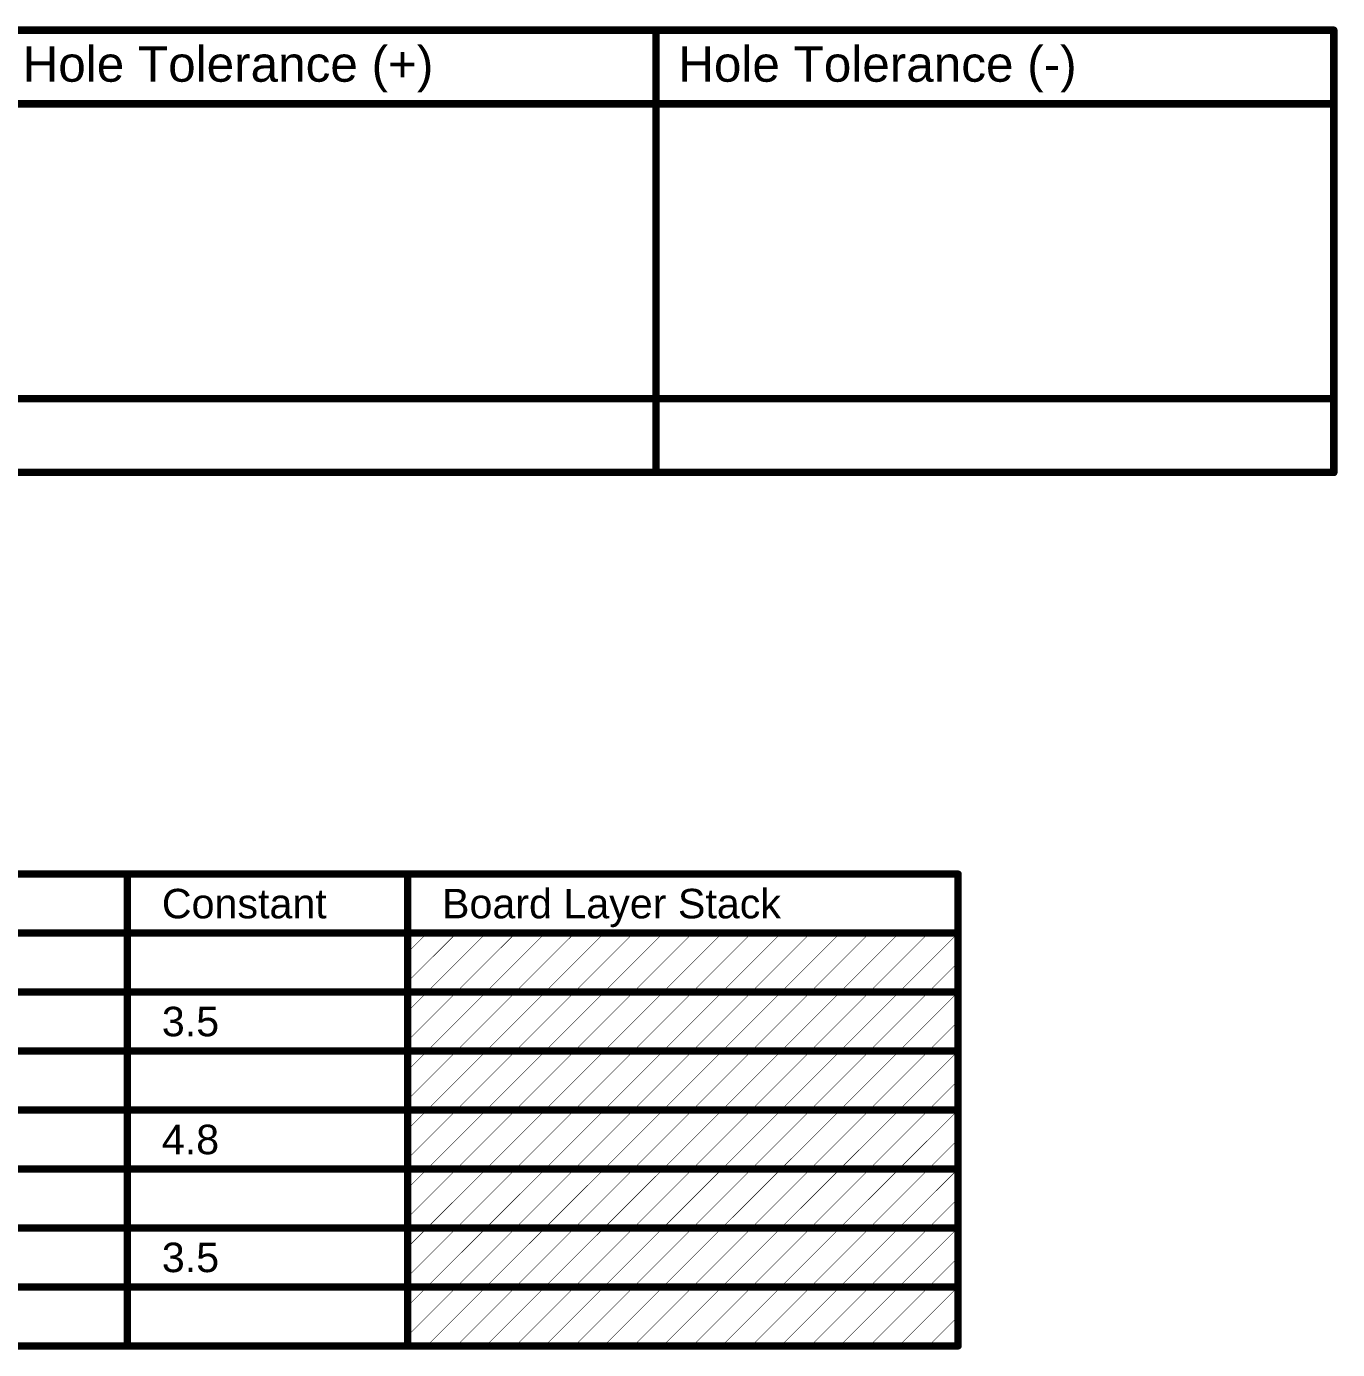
# Model space of a CAD drawing. Header units: inches. Extents: x 0 to 276, y 0 to 124.
# Drawn here: x 208 to 275.7, y 55.7 to 124.1 of the extents above; entities that cross this region are included whole.
import ezdxf

# ---------------------------------------------------------------- set-up
doc = ezdxf.new("R2010")
doc.units = ezdxf.units.IN
doc.layers.add('Drill Drawing', color=1, linetype='Continuous')
doc.layers.add('Fabrication', color=76, linetype='Continuous')
doc.styles.add('Arial', font='', dxfattribs={"height": 0.2})
doc.styles.get('Arial').set_extended_font_data('Arial')

msp = doc.modelspace()

# ---------------------------------------------------------------- linework, layer by layer
at = {"layer": 'Drill Drawing'}
for points in [[(2.985, 123.888, 0.381, 0.381, 0), (275.552, 123.888, 0.381, 0.381, 0)], [(240.536, 101.028, 0.381, 0.381, 0), (240.536, 123.888, 0.381, 0.381, 0)], [(275.552, 101.028, 0.381, 0.381, 0), (275.552, 123.888, 0.381, 0.381, 0)], [(2.985, 120.079, 0.381, 0.381, 0), (275.552, 120.079, 0.381, 0.381, 0)], [(2.985, 104.838, 0.381, 0.381, 0), (275.552, 104.838, 0.381, 0.381, 0)], [(2.985, 101.028, 0.381, 0.381, 0), (275.552, 101.028, 0.381, 0.381, 0)]]:
    msp.add_lwpolyline(points, format="xyseb", dxfattribs=at)
for points in [[(240.44, 123.888, 0.191, 0.191, 1), (240.631, 123.888, 0.191, 0.191, 1)], [(275.457, 123.888, 0.191, 0.191, 1), (275.648, 123.888, 0.191, 0.191, 1)], [(275.457, 123.888, 0.191, 0.191, 1), (275.648, 123.888, 0.191, 0.191, 1)], [(275.457, 120.079, 0.191, 0.191, 1), (275.648, 120.079, 0.191, 0.191, 1)], [(275.457, 104.838, 0.191, 0.191, 1), (275.648, 104.838, 0.191, 0.191, 1)], [(240.44, 101.028, 0.191, 0.191, 1), (240.631, 101.028, 0.191, 0.191, 1)], [(275.457, 101.028, 0.191, 0.191, 1), (275.648, 101.028, 0.191, 0.191, 1)], [(275.457, 101.028, 0.191, 0.191, 1), (275.648, 101.028, 0.191, 0.191, 1)]]:
    msp.add_lwpolyline(points, format="xyseb", close=True, dxfattribs=at)
at = {"layer": 'Fabrication'}
for points in [[(140.852, 80.264, 0.381, 0.381, 0), (256.137, 80.264, 0.381, 0.381, 0)], [(213.223, 55.88, 0.381, 0.381, 0), (213.223, 80.264, 0.381, 0.381, 0)], [(227.697, 55.88, 0.381, 0.381, 0), (227.697, 80.264, 0.381, 0.381, 0)], [(256.137, 55.88, 0.381, 0.381, 0), (256.137, 80.264, 0.381, 0.381, 0)], [(140.852, 77.216, 0.381, 0.381, 0), (256.137, 77.216, 0.381, 0.381, 0)], [(227.697, 74.684, 0.0254, 0.0254, 0), (230.229, 77.216, 0.0254, 0.0254, 0)], [(227.697, 76.208, 0.0254, 0.0254, 0), (228.705, 77.216, 0.0254, 0.0254, 0)], [(228.705, 74.168, 0.0254, 0.0254, 0), (231.753, 77.216, 0.0254, 0.0254, 0)], [(230.229, 74.168, 0.0254, 0.0254, 0), (233.277, 77.216, 0.0254, 0.0254, 0)], [(231.753, 74.168, 0.0254, 0.0254, 0), (234.801, 77.216, 0.0254, 0.0254, 0)], [(233.277, 74.168, 0.0254, 0.0254, 0), (236.325, 77.216, 0.0254, 0.0254, 0)], [(234.801, 74.168, 0.0254, 0.0254, 0), (237.849, 77.216, 0.0254, 0.0254, 0)], [(236.325, 74.168, 0.0254, 0.0254, 0), (239.373, 77.216, 0.0254, 0.0254, 0)], [(237.849, 74.168, 0.0254, 0.0254, 0), (240.897, 77.216, 0.0254, 0.0254, 0)], [(239.373, 74.168, 0.0254, 0.0254, 0), (242.421, 77.216, 0.0254, 0.0254, 0)], [(240.897, 74.168, 0.0254, 0.0254, 0), (243.945, 77.216, 0.0254, 0.0254, 0)], [(242.421, 74.168, 0.0254, 0.0254, 0), (245.469, 77.216, 0.0254, 0.0254, 0)], [(243.945, 74.168, 0.0254, 0.0254, 0), (246.993, 77.216, 0.0254, 0.0254, 0)], [(245.469, 74.168, 0.0254, 0.0254, 0), (248.517, 77.216, 0.0254, 0.0254, 0)], [(246.993, 74.168, 0.0254, 0.0254, 0), (250.041, 77.216, 0.0254, 0.0254, 0)], [(248.517, 74.168, 0.0254, 0.0254, 0), (251.565, 77.216, 0.0254, 0.0254, 0)], [(250.041, 74.168, 0.0254, 0.0254, 0), (253.089, 77.216, 0.0254, 0.0254, 0)], [(251.565, 74.168, 0.0254, 0.0254, 0), (254.613, 77.216, 0.0254, 0.0254, 0)], [(253.089, 74.168, 0.0254, 0.0254, 0), (256.137, 77.216, 0.0254, 0.0254, 0)], [(254.613, 74.168, 0.0254, 0.0254, 0), (256.137, 75.692, 0.0254, 0.0254, 0)], [(196.717, 74.168, 0.381, 0.381, 0), (213.223, 74.168, 0.381, 0.381, 0)], [(213.223, 74.168, 0.381, 0.381, 0), (227.697, 74.168, 0.381, 0.381, 0)], [(227.697, 74.168, 0.381, 0.381, 0), (256.137, 74.168, 0.381, 0.381, 0)], [(227.697, 71.636, 0.0254, 0.0254, 0), (230.229, 74.168, 0.0254, 0.0254, 0)], [(227.697, 73.16, 0.0254, 0.0254, 0), (228.705, 74.168, 0.0254, 0.0254, 0)], [(228.705, 71.12, 0.0254, 0.0254, 0), (231.753, 74.168, 0.0254, 0.0254, 0)], [(230.229, 71.12, 0.0254, 0.0254, 0), (233.277, 74.168, 0.0254, 0.0254, 0)], [(231.753, 71.12, 0.0254, 0.0254, 0), (234.801, 74.168, 0.0254, 0.0254, 0)], [(233.277, 71.12, 0.0254, 0.0254, 0), (236.325, 74.168, 0.0254, 0.0254, 0)], [(234.801, 71.12, 0.0254, 0.0254, 0), (237.849, 74.168, 0.0254, 0.0254, 0)], [(236.325, 71.12, 0.0254, 0.0254, 0), (239.373, 74.168, 0.0254, 0.0254, 0)], [(237.849, 71.12, 0.0254, 0.0254, 0), (240.897, 74.168, 0.0254, 0.0254, 0)], [(239.373, 71.12, 0.0254, 0.0254, 0), (242.421, 74.168, 0.0254, 0.0254, 0)], [(240.897, 71.12, 0.0254, 0.0254, 0), (243.945, 74.168, 0.0254, 0.0254, 0)], [(242.421, 71.12, 0.0254, 0.0254, 0), (245.469, 74.168, 0.0254, 0.0254, 0)], [(243.945, 71.12, 0.0254, 0.0254, 0), (246.993, 74.168, 0.0254, 0.0254, 0)], [(245.469, 71.12, 0.0254, 0.0254, 0), (248.517, 74.168, 0.0254, 0.0254, 0)], [(246.993, 71.12, 0.0254, 0.0254, 0), (250.041, 74.168, 0.0254, 0.0254, 0)], [(248.517, 71.12, 0.0254, 0.0254, 0), (251.565, 74.168, 0.0254, 0.0254, 0)], [(250.041, 71.12, 0.0254, 0.0254, 0), (253.089, 74.168, 0.0254, 0.0254, 0)], [(251.565, 71.12, 0.0254, 0.0254, 0), (254.613, 74.168, 0.0254, 0.0254, 0)], [(253.089, 71.12, 0.0254, 0.0254, 0), (256.137, 74.168, 0.0254, 0.0254, 0)], [(254.613, 71.12, 0.0254, 0.0254, 0), (256.137, 72.644, 0.0254, 0.0254, 0)], [(196.717, 71.12, 0.381, 0.381, 0), (213.223, 71.12, 0.381, 0.381, 0)], [(213.223, 71.12, 0.381, 0.381, 0), (227.697, 71.12, 0.381, 0.381, 0)], [(227.697, 71.12, 0.381, 0.381, 0), (256.137, 71.12, 0.381, 0.381, 0)], [(227.697, 68.588, 0.0254, 0.0254, 0), (230.229, 71.12, 0.0254, 0.0254, 0)], [(227.697, 70.112, 0.0254, 0.0254, 0), (228.705, 71.12, 0.0254, 0.0254, 0)], [(228.705, 68.072, 0.0254, 0.0254, 0), (231.753, 71.12, 0.0254, 0.0254, 0)], [(230.229, 68.072, 0.0254, 0.0254, 0), (233.277, 71.12, 0.0254, 0.0254, 0)], [(231.753, 68.072, 0.0254, 0.0254, 0), (234.801, 71.12, 0.0254, 0.0254, 0)], [(233.277, 68.072, 0.0254, 0.0254, 0), (236.325, 71.12, 0.0254, 0.0254, 0)], [(234.801, 68.072, 0.0254, 0.0254, 0), (237.849, 71.12, 0.0254, 0.0254, 0)], [(236.325, 68.072, 0.0254, 0.0254, 0), (239.373, 71.12, 0.0254, 0.0254, 0)], [(237.849, 68.072, 0.0254, 0.0254, 0), (240.897, 71.12, 0.0254, 0.0254, 0)], [(239.373, 68.072, 0.0254, 0.0254, 0), (242.421, 71.12, 0.0254, 0.0254, 0)], [(240.897, 68.072, 0.0254, 0.0254, 0), (243.945, 71.12, 0.0254, 0.0254, 0)], [(242.421, 68.072, 0.0254, 0.0254, 0), (245.469, 71.12, 0.0254, 0.0254, 0)], [(243.945, 68.072, 0.0254, 0.0254, 0), (246.993, 71.12, 0.0254, 0.0254, 0)], [(245.469, 68.072, 0.0254, 0.0254, 0), (248.517, 71.12, 0.0254, 0.0254, 0)], [(246.993, 68.072, 0.0254, 0.0254, 0), (250.041, 71.12, 0.0254, 0.0254, 0)], [(248.517, 68.072, 0.0254, 0.0254, 0), (251.565, 71.12, 0.0254, 0.0254, 0)], [(250.041, 68.072, 0.0254, 0.0254, 0), (253.089, 71.12, 0.0254, 0.0254, 0)], [(251.565, 68.072, 0.0254, 0.0254, 0), (254.613, 71.12, 0.0254, 0.0254, 0)], [(253.089, 68.072, 0.0254, 0.0254, 0), (256.137, 71.12, 0.0254, 0.0254, 0)], [(254.613, 68.072, 0.0254, 0.0254, 0), (256.137, 69.596, 0.0254, 0.0254, 0)], [(196.717, 68.072, 0.381, 0.381, 0), (213.223, 68.072, 0.381, 0.381, 0)], [(213.223, 68.072, 0.381, 0.381, 0), (227.697, 68.072, 0.381, 0.381, 0)], [(227.697, 68.072, 0.381, 0.381, 0), (256.137, 68.072, 0.381, 0.381, 0)], [(227.697, 65.54, 0.0254, 0.0254, 0), (230.229, 68.072, 0.0254, 0.0254, 0)], [(227.697, 67.064, 0.0254, 0.0254, 0), (228.705, 68.072, 0.0254, 0.0254, 0)], [(228.705, 65.024, 0.0254, 0.0254, 0), (231.753, 68.072, 0.0254, 0.0254, 0)], [(230.229, 65.024, 0.0254, 0.0254, 0), (233.277, 68.072, 0.0254, 0.0254, 0)], [(231.753, 65.024, 0.0254, 0.0254, 0), (234.801, 68.072, 0.0254, 0.0254, 0)], [(233.277, 65.024, 0.0254, 0.0254, 0), (236.325, 68.072, 0.0254, 0.0254, 0)], [(234.801, 65.024, 0.0254, 0.0254, 0), (237.849, 68.072, 0.0254, 0.0254, 0)], [(236.325, 65.024, 0.0254, 0.0254, 0), (239.373, 68.072, 0.0254, 0.0254, 0)], [(237.849, 65.024, 0.0254, 0.0254, 0), (240.897, 68.072, 0.0254, 0.0254, 0)], [(239.373, 65.024, 0.0254, 0.0254, 0), (242.421, 68.072, 0.0254, 0.0254, 0)], [(240.897, 65.024, 0.0254, 0.0254, 0), (243.945, 68.072, 0.0254, 0.0254, 0)], [(242.421, 65.024, 0.0254, 0.0254, 0), (245.469, 68.072, 0.0254, 0.0254, 0)], [(243.945, 65.024, 0.0254, 0.0254, 0), (246.993, 68.072, 0.0254, 0.0254, 0)], [(245.469, 65.024, 0.0254, 0.0254, 0), (248.517, 68.072, 0.0254, 0.0254, 0)], [(246.993, 65.024, 0.0254, 0.0254, 0), (250.041, 68.072, 0.0254, 0.0254, 0)], [(248.517, 65.024, 0.0254, 0.0254, 0), (251.565, 68.072, 0.0254, 0.0254, 0)], [(250.041, 65.024, 0.0254, 0.0254, 0), (253.089, 68.072, 0.0254, 0.0254, 0)], [(251.565, 65.024, 0.0254, 0.0254, 0), (254.613, 68.072, 0.0254, 0.0254, 0)], [(253.089, 65.024, 0.0254, 0.0254, 0), (256.137, 68.072, 0.0254, 0.0254, 0)], [(254.613, 65.024, 0.0254, 0.0254, 0), (256.137, 66.548, 0.0254, 0.0254, 0)], [(196.717, 65.024, 0.381, 0.381, 0), (213.223, 65.024, 0.381, 0.381, 0)], [(213.223, 65.024, 0.381, 0.381, 0), (227.697, 65.024, 0.381, 0.381, 0)], [(227.697, 65.024, 0.381, 0.381, 0), (256.137, 65.024, 0.381, 0.381, 0)], [(227.697, 62.492, 0.0254, 0.0254, 0), (230.229, 65.024, 0.0254, 0.0254, 0)], [(227.697, 64.016, 0.0254, 0.0254, 0), (228.705, 65.024, 0.0254, 0.0254, 0)], [(228.705, 61.976, 0.0254, 0.0254, 0), (231.753, 65.024, 0.0254, 0.0254, 0)], [(230.229, 61.976, 0.0254, 0.0254, 0), (233.277, 65.024, 0.0254, 0.0254, 0)], [(231.753, 61.976, 0.0254, 0.0254, 0), (234.801, 65.024, 0.0254, 0.0254, 0)], [(233.277, 61.976, 0.0254, 0.0254, 0), (236.325, 65.024, 0.0254, 0.0254, 0)], [(234.801, 61.976, 0.0254, 0.0254, 0), (237.849, 65.024, 0.0254, 0.0254, 0)], [(236.325, 61.976, 0.0254, 0.0254, 0), (239.373, 65.024, 0.0254, 0.0254, 0)], [(237.849, 61.976, 0.0254, 0.0254, 0), (240.897, 65.024, 0.0254, 0.0254, 0)], [(239.373, 61.976, 0.0254, 0.0254, 0), (242.421, 65.024, 0.0254, 0.0254, 0)], [(240.897, 61.976, 0.0254, 0.0254, 0), (243.945, 65.024, 0.0254, 0.0254, 0)], [(242.421, 61.976, 0.0254, 0.0254, 0), (245.469, 65.024, 0.0254, 0.0254, 0)], [(243.945, 61.976, 0.0254, 0.0254, 0), (246.993, 65.024, 0.0254, 0.0254, 0)], [(245.469, 61.976, 0.0254, 0.0254, 0), (248.517, 65.024, 0.0254, 0.0254, 0)], [(246.993, 61.976, 0.0254, 0.0254, 0), (250.041, 65.024, 0.0254, 0.0254, 0)], [(248.517, 61.976, 0.0254, 0.0254, 0), (251.565, 65.024, 0.0254, 0.0254, 0)], [(250.041, 61.976, 0.0254, 0.0254, 0), (253.089, 65.024, 0.0254, 0.0254, 0)], [(251.565, 61.976, 0.0254, 0.0254, 0), (254.613, 65.024, 0.0254, 0.0254, 0)], [(253.089, 61.976, 0.0254, 0.0254, 0), (256.137, 65.024, 0.0254, 0.0254, 0)], [(254.613, 61.976, 0.0254, 0.0254, 0), (256.137, 63.5, 0.0254, 0.0254, 0)], [(196.717, 61.976, 0.381, 0.381, 0), (213.223, 61.976, 0.381, 0.381, 0)], [(213.223, 61.976, 0.381, 0.381, 0), (227.697, 61.976, 0.381, 0.381, 0)], [(227.697, 61.976, 0.381, 0.381, 0), (256.137, 61.976, 0.381, 0.381, 0)], [(227.697, 59.444, 0.0254, 0.0254, 0), (230.229, 61.976, 0.0254, 0.0254, 0)], [(227.697, 60.968, 0.0254, 0.0254, 0), (228.705, 61.976, 0.0254, 0.0254, 0)], [(228.705, 58.928, 0.0254, 0.0254, 0), (231.753, 61.976, 0.0254, 0.0254, 0)], [(230.229, 58.928, 0.0254, 0.0254, 0), (233.277, 61.976, 0.0254, 0.0254, 0)], [(231.753, 58.928, 0.0254, 0.0254, 0), (234.801, 61.976, 0.0254, 0.0254, 0)], [(233.277, 58.928, 0.0254, 0.0254, 0), (236.325, 61.976, 0.0254, 0.0254, 0)], [(234.801, 58.928, 0.0254, 0.0254, 0), (237.849, 61.976, 0.0254, 0.0254, 0)], [(236.325, 58.928, 0.0254, 0.0254, 0), (239.373, 61.976, 0.0254, 0.0254, 0)], [(237.849, 58.928, 0.0254, 0.0254, 0), (240.897, 61.976, 0.0254, 0.0254, 0)], [(239.373, 58.928, 0.0254, 0.0254, 0), (242.421, 61.976, 0.0254, 0.0254, 0)], [(240.897, 58.928, 0.0254, 0.0254, 0), (243.945, 61.976, 0.0254, 0.0254, 0)], [(242.421, 58.928, 0.0254, 0.0254, 0), (245.469, 61.976, 0.0254, 0.0254, 0)], [(243.945, 58.928, 0.0254, 0.0254, 0), (246.993, 61.976, 0.0254, 0.0254, 0)], [(245.469, 58.928, 0.0254, 0.0254, 0), (248.517, 61.976, 0.0254, 0.0254, 0)], [(246.993, 58.928, 0.0254, 0.0254, 0), (250.041, 61.976, 0.0254, 0.0254, 0)], [(248.517, 58.928, 0.0254, 0.0254, 0), (251.565, 61.976, 0.0254, 0.0254, 0)], [(250.041, 58.928, 0.0254, 0.0254, 0), (253.089, 61.976, 0.0254, 0.0254, 0)], [(251.565, 58.928, 0.0254, 0.0254, 0), (254.613, 61.976, 0.0254, 0.0254, 0)], [(253.089, 58.928, 0.0254, 0.0254, 0), (256.137, 61.976, 0.0254, 0.0254, 0)], [(254.613, 58.928, 0.0254, 0.0254, 0), (256.137, 60.452, 0.0254, 0.0254, 0)], [(196.717, 58.928, 0.381, 0.381, 0), (213.223, 58.928, 0.381, 0.381, 0)], [(213.223, 58.928, 0.381, 0.381, 0), (227.697, 58.928, 0.381, 0.381, 0)], [(227.697, 58.928, 0.381, 0.381, 0), (256.137, 58.928, 0.381, 0.381, 0)], [(227.697, 56.396, 0.0254, 0.0254, 0), (230.229, 58.928, 0.0254, 0.0254, 0)], [(227.697, 57.92, 0.0254, 0.0254, 0), (228.705, 58.928, 0.0254, 0.0254, 0)], [(228.705, 55.88, 0.0254, 0.0254, 0), (231.753, 58.928, 0.0254, 0.0254, 0)], [(230.229, 55.88, 0.0254, 0.0254, 0), (233.277, 58.928, 0.0254, 0.0254, 0)], [(231.753, 55.88, 0.0254, 0.0254, 0), (234.801, 58.928, 0.0254, 0.0254, 0)], [(233.277, 55.88, 0.0254, 0.0254, 0), (236.325, 58.928, 0.0254, 0.0254, 0)], [(234.801, 55.88, 0.0254, 0.0254, 0), (237.849, 58.928, 0.0254, 0.0254, 0)], [(236.325, 55.88, 0.0254, 0.0254, 0), (239.373, 58.928, 0.0254, 0.0254, 0)], [(237.849, 55.88, 0.0254, 0.0254, 0), (240.897, 58.928, 0.0254, 0.0254, 0)], [(239.373, 55.88, 0.0254, 0.0254, 0), (242.421, 58.928, 0.0254, 0.0254, 0)], [(240.897, 55.88, 0.0254, 0.0254, 0), (243.945, 58.928, 0.0254, 0.0254, 0)], [(242.421, 55.88, 0.0254, 0.0254, 0), (245.469, 58.928, 0.0254, 0.0254, 0)], [(243.945, 55.88, 0.0254, 0.0254, 0), (246.993, 58.928, 0.0254, 0.0254, 0)], [(245.469, 55.88, 0.0254, 0.0254, 0), (248.517, 58.928, 0.0254, 0.0254, 0)], [(246.993, 55.88, 0.0254, 0.0254, 0), (250.041, 58.928, 0.0254, 0.0254, 0)], [(248.517, 55.88, 0.0254, 0.0254, 0), (251.565, 58.928, 0.0254, 0.0254, 0)], [(250.041, 55.88, 0.0254, 0.0254, 0), (253.089, 58.928, 0.0254, 0.0254, 0)], [(251.565, 55.88, 0.0254, 0.0254, 0), (254.613, 58.928, 0.0254, 0.0254, 0)], [(253.089, 55.88, 0.0254, 0.0254, 0), (256.137, 58.928, 0.0254, 0.0254, 0)], [(254.613, 55.88, 0.0254, 0.0254, 0), (256.137, 57.404, 0.0254, 0.0254, 0)], [(196.717, 55.88, 0.381, 0.381, 0), (213.223, 55.88, 0.381, 0.381, 0)], [(213.223, 55.88, 0.381, 0.381, 0), (227.697, 55.88, 0.381, 0.381, 0)], [(227.697, 55.88, 0.381, 0.381, 0), (256.137, 55.88, 0.381, 0.381, 0)]]:
    msp.add_lwpolyline(points, format="xyseb", dxfattribs=at)
for points in [[(213.128, 80.264, 0.191, 0.191, 1), (213.318, 80.264, 0.191, 0.191, 1)], [(227.602, 80.264, 0.191, 0.191, 1), (227.793, 80.264, 0.191, 0.191, 1)], [(256.042, 80.264, 0.191, 0.191, 1), (256.233, 80.264, 0.191, 0.191, 1)], [(256.042, 80.264, 0.191, 0.191, 1), (256.233, 80.264, 0.191, 0.191, 1)], [(256.042, 77.216, 0.191, 0.191, 1), (256.233, 77.216, 0.191, 0.191, 1)], [(228.699, 77.216, 0.0127, 0.0127, 1), (228.712, 77.216, 0.0127, 0.0127, 1)], [(230.223, 77.216, 0.0127, 0.0127, 1), (230.236, 77.216, 0.0127, 0.0127, 1)], [(231.747, 77.216, 0.0127, 0.0127, 1), (231.76, 77.216, 0.0127, 0.0127, 1)], [(233.271, 77.216, 0.0127, 0.0127, 1), (233.284, 77.216, 0.0127, 0.0127, 1)], [(234.795, 77.216, 0.0127, 0.0127, 1), (234.808, 77.216, 0.0127, 0.0127, 1)], [(236.319, 77.216, 0.0127, 0.0127, 1), (236.332, 77.216, 0.0127, 0.0127, 1)], [(237.843, 77.216, 0.0127, 0.0127, 1), (237.856, 77.216, 0.0127, 0.0127, 1)], [(239.367, 77.216, 0.0127, 0.0127, 1), (239.38, 77.216, 0.0127, 0.0127, 1)], [(240.891, 77.216, 0.0127, 0.0127, 1), (240.904, 77.216, 0.0127, 0.0127, 1)], [(242.415, 77.216, 0.0127, 0.0127, 1), (242.428, 77.216, 0.0127, 0.0127, 1)], [(243.939, 77.216, 0.0127, 0.0127, 1), (243.952, 77.216, 0.0127, 0.0127, 1)], [(245.463, 77.216, 0.0127, 0.0127, 1), (245.476, 77.216, 0.0127, 0.0127, 1)], [(246.987, 77.216, 0.0127, 0.0127, 1), (247, 77.216, 0.0127, 0.0127, 1)], [(248.511, 77.216, 0.0127, 0.0127, 1), (248.524, 77.216, 0.0127, 0.0127, 1)], [(250.035, 77.216, 0.0127, 0.0127, 1), (250.048, 77.216, 0.0127, 0.0127, 1)], [(251.559, 77.216, 0.0127, 0.0127, 1), (251.572, 77.216, 0.0127, 0.0127, 1)], [(253.083, 77.216, 0.0127, 0.0127, 1), (253.096, 77.216, 0.0127, 0.0127, 1)], [(254.607, 77.216, 0.0127, 0.0127, 1), (254.62, 77.216, 0.0127, 0.0127, 1)], [(256.131, 77.216, 0.0127, 0.0127, 1), (256.144, 77.216, 0.0127, 0.0127, 1)], [(227.691, 76.208, 0.0127, 0.0127, 1), (227.704, 76.208, 0.0127, 0.0127, 1)], [(256.131, 75.692, 0.0127, 0.0127, 1), (256.144, 75.692, 0.0127, 0.0127, 1)], [(227.691, 74.684, 0.0127, 0.0127, 1), (227.704, 74.684, 0.0127, 0.0127, 1)], [(213.128, 74.168, 0.191, 0.191, 1), (213.318, 74.168, 0.191, 0.191, 1)], [(213.128, 74.168, 0.191, 0.191, 1), (213.318, 74.168, 0.191, 0.191, 1)], [(227.602, 74.168, 0.191, 0.191, 1), (227.793, 74.168, 0.191, 0.191, 1)], [(227.602, 74.168, 0.191, 0.191, 1), (227.793, 74.168, 0.191, 0.191, 1)], [(228.699, 74.168, 0.0127, 0.0127, 1), (228.712, 74.168, 0.0127, 0.0127, 1)], [(228.699, 74.168, 0.0127, 0.0127, 1), (228.712, 74.168, 0.0127, 0.0127, 1)], [(230.223, 74.168, 0.0127, 0.0127, 1), (230.236, 74.168, 0.0127, 0.0127, 1)], [(230.223, 74.168, 0.0127, 0.0127, 1), (230.236, 74.168, 0.0127, 0.0127, 1)], [(231.747, 74.168, 0.0127, 0.0127, 1), (231.76, 74.168, 0.0127, 0.0127, 1)], [(231.747, 74.168, 0.0127, 0.0127, 1), (231.76, 74.168, 0.0127, 0.0127, 1)], [(233.271, 74.168, 0.0127, 0.0127, 1), (233.284, 74.168, 0.0127, 0.0127, 1)], [(233.271, 74.168, 0.0127, 0.0127, 1), (233.284, 74.168, 0.0127, 0.0127, 1)], [(234.795, 74.168, 0.0127, 0.0127, 1), (234.808, 74.168, 0.0127, 0.0127, 1)], [(234.795, 74.168, 0.0127, 0.0127, 1), (234.808, 74.168, 0.0127, 0.0127, 1)], [(236.319, 74.168, 0.0127, 0.0127, 1), (236.332, 74.168, 0.0127, 0.0127, 1)], [(236.319, 74.168, 0.0127, 0.0127, 1), (236.332, 74.168, 0.0127, 0.0127, 1)], [(237.843, 74.168, 0.0127, 0.0127, 1), (237.856, 74.168, 0.0127, 0.0127, 1)], [(237.843, 74.168, 0.0127, 0.0127, 1), (237.856, 74.168, 0.0127, 0.0127, 1)], [(239.367, 74.168, 0.0127, 0.0127, 1), (239.38, 74.168, 0.0127, 0.0127, 1)], [(239.367, 74.168, 0.0127, 0.0127, 1), (239.38, 74.168, 0.0127, 0.0127, 1)], [(240.891, 74.168, 0.0127, 0.0127, 1), (240.904, 74.168, 0.0127, 0.0127, 1)], [(240.891, 74.168, 0.0127, 0.0127, 1), (240.904, 74.168, 0.0127, 0.0127, 1)], [(242.415, 74.168, 0.0127, 0.0127, 1), (242.428, 74.168, 0.0127, 0.0127, 1)], [(242.415, 74.168, 0.0127, 0.0127, 1), (242.428, 74.168, 0.0127, 0.0127, 1)], [(243.939, 74.168, 0.0127, 0.0127, 1), (243.952, 74.168, 0.0127, 0.0127, 1)], [(243.939, 74.168, 0.0127, 0.0127, 1), (243.952, 74.168, 0.0127, 0.0127, 1)], [(245.463, 74.168, 0.0127, 0.0127, 1), (245.476, 74.168, 0.0127, 0.0127, 1)], [(245.463, 74.168, 0.0127, 0.0127, 1), (245.476, 74.168, 0.0127, 0.0127, 1)], [(246.987, 74.168, 0.0127, 0.0127, 1), (247, 74.168, 0.0127, 0.0127, 1)], [(246.987, 74.168, 0.0127, 0.0127, 1), (247, 74.168, 0.0127, 0.0127, 1)], [(248.511, 74.168, 0.0127, 0.0127, 1), (248.524, 74.168, 0.0127, 0.0127, 1)], [(248.511, 74.168, 0.0127, 0.0127, 1), (248.524, 74.168, 0.0127, 0.0127, 1)], [(250.035, 74.168, 0.0127, 0.0127, 1), (250.048, 74.168, 0.0127, 0.0127, 1)], [(250.035, 74.168, 0.0127, 0.0127, 1), (250.048, 74.168, 0.0127, 0.0127, 1)], [(251.559, 74.168, 0.0127, 0.0127, 1), (251.572, 74.168, 0.0127, 0.0127, 1)], [(251.559, 74.168, 0.0127, 0.0127, 1), (251.572, 74.168, 0.0127, 0.0127, 1)], [(253.083, 74.168, 0.0127, 0.0127, 1), (253.096, 74.168, 0.0127, 0.0127, 1)], [(253.083, 74.168, 0.0127, 0.0127, 1), (253.096, 74.168, 0.0127, 0.0127, 1)], [(254.607, 74.168, 0.0127, 0.0127, 1), (254.62, 74.168, 0.0127, 0.0127, 1)], [(254.607, 74.168, 0.0127, 0.0127, 1), (254.62, 74.168, 0.0127, 0.0127, 1)], [(256.042, 74.168, 0.191, 0.191, 1), (256.233, 74.168, 0.191, 0.191, 1)], [(256.131, 74.168, 0.0127, 0.0127, 1), (256.144, 74.168, 0.0127, 0.0127, 1)], [(227.691, 73.16, 0.0127, 0.0127, 1), (227.704, 73.16, 0.0127, 0.0127, 1)], [(256.131, 72.644, 0.0127, 0.0127, 1), (256.144, 72.644, 0.0127, 0.0127, 1)], [(213.128, 71.12, 0.191, 0.191, 1), (213.318, 71.12, 0.191, 0.191, 1)], [(213.128, 71.12, 0.191, 0.191, 1), (213.318, 71.12, 0.191, 0.191, 1)], [(227.602, 71.12, 0.191, 0.191, 1), (227.793, 71.12, 0.191, 0.191, 1)], [(227.602, 71.12, 0.191, 0.191, 1), (227.793, 71.12, 0.191, 0.191, 1)], [(227.691, 71.636, 0.0127, 0.0127, 1), (227.704, 71.636, 0.0127, 0.0127, 1)], [(228.699, 71.12, 0.0127, 0.0127, 1), (228.712, 71.12, 0.0127, 0.0127, 1)], [(228.699, 71.12, 0.0127, 0.0127, 1), (228.712, 71.12, 0.0127, 0.0127, 1)], [(230.223, 71.12, 0.0127, 0.0127, 1), (230.236, 71.12, 0.0127, 0.0127, 1)], [(230.223, 71.12, 0.0127, 0.0127, 1), (230.236, 71.12, 0.0127, 0.0127, 1)], [(231.747, 71.12, 0.0127, 0.0127, 1), (231.76, 71.12, 0.0127, 0.0127, 1)], [(231.747, 71.12, 0.0127, 0.0127, 1), (231.76, 71.12, 0.0127, 0.0127, 1)], [(233.271, 71.12, 0.0127, 0.0127, 1), (233.284, 71.12, 0.0127, 0.0127, 1)], [(233.271, 71.12, 0.0127, 0.0127, 1), (233.284, 71.12, 0.0127, 0.0127, 1)], [(234.795, 71.12, 0.0127, 0.0127, 1), (234.808, 71.12, 0.0127, 0.0127, 1)], [(234.795, 71.12, 0.0127, 0.0127, 1), (234.808, 71.12, 0.0127, 0.0127, 1)], [(236.319, 71.12, 0.0127, 0.0127, 1), (236.332, 71.12, 0.0127, 0.0127, 1)], [(236.319, 71.12, 0.0127, 0.0127, 1), (236.332, 71.12, 0.0127, 0.0127, 1)], [(237.843, 71.12, 0.0127, 0.0127, 1), (237.856, 71.12, 0.0127, 0.0127, 1)], [(237.843, 71.12, 0.0127, 0.0127, 1), (237.856, 71.12, 0.0127, 0.0127, 1)], [(239.367, 71.12, 0.0127, 0.0127, 1), (239.38, 71.12, 0.0127, 0.0127, 1)], [(239.367, 71.12, 0.0127, 0.0127, 1), (239.38, 71.12, 0.0127, 0.0127, 1)], [(240.891, 71.12, 0.0127, 0.0127, 1), (240.904, 71.12, 0.0127, 0.0127, 1)], [(240.891, 71.12, 0.0127, 0.0127, 1), (240.904, 71.12, 0.0127, 0.0127, 1)], [(242.415, 71.12, 0.0127, 0.0127, 1), (242.428, 71.12, 0.0127, 0.0127, 1)], [(242.415, 71.12, 0.0127, 0.0127, 1), (242.428, 71.12, 0.0127, 0.0127, 1)], [(243.939, 71.12, 0.0127, 0.0127, 1), (243.952, 71.12, 0.0127, 0.0127, 1)], [(243.939, 71.12, 0.0127, 0.0127, 1), (243.952, 71.12, 0.0127, 0.0127, 1)], [(245.463, 71.12, 0.0127, 0.0127, 1), (245.476, 71.12, 0.0127, 0.0127, 1)], [(245.463, 71.12, 0.0127, 0.0127, 1), (245.476, 71.12, 0.0127, 0.0127, 1)], [(246.987, 71.12, 0.0127, 0.0127, 1), (247, 71.12, 0.0127, 0.0127, 1)], [(246.987, 71.12, 0.0127, 0.0127, 1), (247, 71.12, 0.0127, 0.0127, 1)], [(248.511, 71.12, 0.0127, 0.0127, 1), (248.524, 71.12, 0.0127, 0.0127, 1)], [(248.511, 71.12, 0.0127, 0.0127, 1), (248.524, 71.12, 0.0127, 0.0127, 1)], [(250.035, 71.12, 0.0127, 0.0127, 1), (250.048, 71.12, 0.0127, 0.0127, 1)], [(250.035, 71.12, 0.0127, 0.0127, 1), (250.048, 71.12, 0.0127, 0.0127, 1)], [(251.559, 71.12, 0.0127, 0.0127, 1), (251.572, 71.12, 0.0127, 0.0127, 1)], [(251.559, 71.12, 0.0127, 0.0127, 1), (251.572, 71.12, 0.0127, 0.0127, 1)], [(253.083, 71.12, 0.0127, 0.0127, 1), (253.096, 71.12, 0.0127, 0.0127, 1)], [(253.083, 71.12, 0.0127, 0.0127, 1), (253.096, 71.12, 0.0127, 0.0127, 1)], [(254.607, 71.12, 0.0127, 0.0127, 1), (254.62, 71.12, 0.0127, 0.0127, 1)], [(254.607, 71.12, 0.0127, 0.0127, 1), (254.62, 71.12, 0.0127, 0.0127, 1)], [(256.042, 71.12, 0.191, 0.191, 1), (256.233, 71.12, 0.191, 0.191, 1)], [(256.131, 71.12, 0.0127, 0.0127, 1), (256.144, 71.12, 0.0127, 0.0127, 1)], [(227.691, 70.112, 0.0127, 0.0127, 1), (227.704, 70.112, 0.0127, 0.0127, 1)], [(256.131, 69.596, 0.0127, 0.0127, 1), (256.144, 69.596, 0.0127, 0.0127, 1)], [(227.691, 68.588, 0.0127, 0.0127, 1), (227.704, 68.588, 0.0127, 0.0127, 1)], [(213.128, 68.072, 0.191, 0.191, 1), (213.318, 68.072, 0.191, 0.191, 1)], [(213.128, 68.072, 0.191, 0.191, 1), (213.318, 68.072, 0.191, 0.191, 1)], [(227.602, 68.072, 0.191, 0.191, 1), (227.793, 68.072, 0.191, 0.191, 1)], [(227.602, 68.072, 0.191, 0.191, 1), (227.793, 68.072, 0.191, 0.191, 1)], [(228.699, 68.072, 0.0127, 0.0127, 1), (228.712, 68.072, 0.0127, 0.0127, 1)], [(228.699, 68.072, 0.0127, 0.0127, 1), (228.712, 68.072, 0.0127, 0.0127, 1)], [(230.223, 68.072, 0.0127, 0.0127, 1), (230.236, 68.072, 0.0127, 0.0127, 1)], [(230.223, 68.072, 0.0127, 0.0127, 1), (230.236, 68.072, 0.0127, 0.0127, 1)], [(231.747, 68.072, 0.0127, 0.0127, 1), (231.76, 68.072, 0.0127, 0.0127, 1)], [(231.747, 68.072, 0.0127, 0.0127, 1), (231.76, 68.072, 0.0127, 0.0127, 1)], [(233.271, 68.072, 0.0127, 0.0127, 1), (233.284, 68.072, 0.0127, 0.0127, 1)], [(233.271, 68.072, 0.0127, 0.0127, 1), (233.284, 68.072, 0.0127, 0.0127, 1)], [(234.795, 68.072, 0.0127, 0.0127, 1), (234.808, 68.072, 0.0127, 0.0127, 1)], [(234.795, 68.072, 0.0127, 0.0127, 1), (234.808, 68.072, 0.0127, 0.0127, 1)], [(236.319, 68.072, 0.0127, 0.0127, 1), (236.332, 68.072, 0.0127, 0.0127, 1)], [(236.319, 68.072, 0.0127, 0.0127, 1), (236.332, 68.072, 0.0127, 0.0127, 1)], [(237.843, 68.072, 0.0127, 0.0127, 1), (237.856, 68.072, 0.0127, 0.0127, 1)], [(237.843, 68.072, 0.0127, 0.0127, 1), (237.856, 68.072, 0.0127, 0.0127, 1)], [(239.367, 68.072, 0.0127, 0.0127, 1), (239.38, 68.072, 0.0127, 0.0127, 1)], [(239.367, 68.072, 0.0127, 0.0127, 1), (239.38, 68.072, 0.0127, 0.0127, 1)], [(240.891, 68.072, 0.0127, 0.0127, 1), (240.904, 68.072, 0.0127, 0.0127, 1)], [(240.891, 68.072, 0.0127, 0.0127, 1), (240.904, 68.072, 0.0127, 0.0127, 1)], [(242.415, 68.072, 0.0127, 0.0127, 1), (242.428, 68.072, 0.0127, 0.0127, 1)], [(242.415, 68.072, 0.0127, 0.0127, 1), (242.428, 68.072, 0.0127, 0.0127, 1)], [(243.939, 68.072, 0.0127, 0.0127, 1), (243.952, 68.072, 0.0127, 0.0127, 1)], [(243.939, 68.072, 0.0127, 0.0127, 1), (243.952, 68.072, 0.0127, 0.0127, 1)], [(245.463, 68.072, 0.0127, 0.0127, 1), (245.476, 68.072, 0.0127, 0.0127, 1)], [(245.463, 68.072, 0.0127, 0.0127, 1), (245.476, 68.072, 0.0127, 0.0127, 1)], [(246.987, 68.072, 0.0127, 0.0127, 1), (247, 68.072, 0.0127, 0.0127, 1)], [(246.987, 68.072, 0.0127, 0.0127, 1), (247, 68.072, 0.0127, 0.0127, 1)], [(248.511, 68.072, 0.0127, 0.0127, 1), (248.524, 68.072, 0.0127, 0.0127, 1)], [(248.511, 68.072, 0.0127, 0.0127, 1), (248.524, 68.072, 0.0127, 0.0127, 1)], [(250.035, 68.072, 0.0127, 0.0127, 1), (250.048, 68.072, 0.0127, 0.0127, 1)], [(250.035, 68.072, 0.0127, 0.0127, 1), (250.048, 68.072, 0.0127, 0.0127, 1)], [(251.559, 68.072, 0.0127, 0.0127, 1), (251.572, 68.072, 0.0127, 0.0127, 1)], [(251.559, 68.072, 0.0127, 0.0127, 1), (251.572, 68.072, 0.0127, 0.0127, 1)], [(253.083, 68.072, 0.0127, 0.0127, 1), (253.096, 68.072, 0.0127, 0.0127, 1)], [(253.083, 68.072, 0.0127, 0.0127, 1), (253.096, 68.072, 0.0127, 0.0127, 1)], [(254.607, 68.072, 0.0127, 0.0127, 1), (254.62, 68.072, 0.0127, 0.0127, 1)], [(254.607, 68.072, 0.0127, 0.0127, 1), (254.62, 68.072, 0.0127, 0.0127, 1)], [(256.042, 68.072, 0.191, 0.191, 1), (256.233, 68.072, 0.191, 0.191, 1)], [(256.131, 68.072, 0.0127, 0.0127, 1), (256.144, 68.072, 0.0127, 0.0127, 1)], [(227.691, 67.064, 0.0127, 0.0127, 1), (227.704, 67.064, 0.0127, 0.0127, 1)], [(256.131, 66.548, 0.0127, 0.0127, 1), (256.144, 66.548, 0.0127, 0.0127, 1)], [(213.128, 65.024, 0.191, 0.191, 1), (213.318, 65.024, 0.191, 0.191, 1)], [(213.128, 65.024, 0.191, 0.191, 1), (213.318, 65.024, 0.191, 0.191, 1)], [(227.602, 65.024, 0.191, 0.191, 1), (227.793, 65.024, 0.191, 0.191, 1)], [(227.602, 65.024, 0.191, 0.191, 1), (227.793, 65.024, 0.191, 0.191, 1)], [(227.691, 65.54, 0.0127, 0.0127, 1), (227.704, 65.54, 0.0127, 0.0127, 1)], [(228.699, 65.024, 0.0127, 0.0127, 1), (228.712, 65.024, 0.0127, 0.0127, 1)], [(228.699, 65.024, 0.0127, 0.0127, 1), (228.712, 65.024, 0.0127, 0.0127, 1)], [(230.223, 65.024, 0.0127, 0.0127, 1), (230.236, 65.024, 0.0127, 0.0127, 1)], [(230.223, 65.024, 0.0127, 0.0127, 1), (230.236, 65.024, 0.0127, 0.0127, 1)], [(231.747, 65.024, 0.0127, 0.0127, 1), (231.76, 65.024, 0.0127, 0.0127, 1)], [(231.747, 65.024, 0.0127, 0.0127, 1), (231.76, 65.024, 0.0127, 0.0127, 1)], [(233.271, 65.024, 0.0127, 0.0127, 1), (233.284, 65.024, 0.0127, 0.0127, 1)], [(233.271, 65.024, 0.0127, 0.0127, 1), (233.284, 65.024, 0.0127, 0.0127, 1)], [(234.795, 65.024, 0.0127, 0.0127, 1), (234.808, 65.024, 0.0127, 0.0127, 1)], [(234.795, 65.024, 0.0127, 0.0127, 1), (234.808, 65.024, 0.0127, 0.0127, 1)], [(236.319, 65.024, 0.0127, 0.0127, 1), (236.332, 65.024, 0.0127, 0.0127, 1)], [(236.319, 65.024, 0.0127, 0.0127, 1), (236.332, 65.024, 0.0127, 0.0127, 1)], [(237.843, 65.024, 0.0127, 0.0127, 1), (237.856, 65.024, 0.0127, 0.0127, 1)], [(237.843, 65.024, 0.0127, 0.0127, 1), (237.856, 65.024, 0.0127, 0.0127, 1)], [(239.367, 65.024, 0.0127, 0.0127, 1), (239.38, 65.024, 0.0127, 0.0127, 1)], [(239.367, 65.024, 0.0127, 0.0127, 1), (239.38, 65.024, 0.0127, 0.0127, 1)], [(240.891, 65.024, 0.0127, 0.0127, 1), (240.904, 65.024, 0.0127, 0.0127, 1)], [(240.891, 65.024, 0.0127, 0.0127, 1), (240.904, 65.024, 0.0127, 0.0127, 1)], [(242.415, 65.024, 0.0127, 0.0127, 1), (242.428, 65.024, 0.0127, 0.0127, 1)], [(242.415, 65.024, 0.0127, 0.0127, 1), (242.428, 65.024, 0.0127, 0.0127, 1)], [(243.939, 65.024, 0.0127, 0.0127, 1), (243.952, 65.024, 0.0127, 0.0127, 1)], [(243.939, 65.024, 0.0127, 0.0127, 1), (243.952, 65.024, 0.0127, 0.0127, 1)], [(245.463, 65.024, 0.0127, 0.0127, 1), (245.476, 65.024, 0.0127, 0.0127, 1)], [(245.463, 65.024, 0.0127, 0.0127, 1), (245.476, 65.024, 0.0127, 0.0127, 1)], [(246.987, 65.024, 0.0127, 0.0127, 1), (247, 65.024, 0.0127, 0.0127, 1)], [(246.987, 65.024, 0.0127, 0.0127, 1), (247, 65.024, 0.0127, 0.0127, 1)], [(248.511, 65.024, 0.0127, 0.0127, 1), (248.524, 65.024, 0.0127, 0.0127, 1)], [(248.511, 65.024, 0.0127, 0.0127, 1), (248.524, 65.024, 0.0127, 0.0127, 1)], [(250.035, 65.024, 0.0127, 0.0127, 1), (250.048, 65.024, 0.0127, 0.0127, 1)], [(250.035, 65.024, 0.0127, 0.0127, 1), (250.048, 65.024, 0.0127, 0.0127, 1)], [(251.559, 65.024, 0.0127, 0.0127, 1), (251.572, 65.024, 0.0127, 0.0127, 1)], [(251.559, 65.024, 0.0127, 0.0127, 1), (251.572, 65.024, 0.0127, 0.0127, 1)], [(253.083, 65.024, 0.0127, 0.0127, 1), (253.096, 65.024, 0.0127, 0.0127, 1)], [(253.083, 65.024, 0.0127, 0.0127, 1), (253.096, 65.024, 0.0127, 0.0127, 1)], [(254.607, 65.024, 0.0127, 0.0127, 1), (254.62, 65.024, 0.0127, 0.0127, 1)], [(254.607, 65.024, 0.0127, 0.0127, 1), (254.62, 65.024, 0.0127, 0.0127, 1)], [(256.042, 65.024, 0.191, 0.191, 1), (256.233, 65.024, 0.191, 0.191, 1)], [(256.131, 65.024, 0.0127, 0.0127, 1), (256.144, 65.024, 0.0127, 0.0127, 1)], [(227.691, 64.016, 0.0127, 0.0127, 1), (227.704, 64.016, 0.0127, 0.0127, 1)], [(256.131, 63.5, 0.0127, 0.0127, 1), (256.144, 63.5, 0.0127, 0.0127, 1)], [(227.691, 62.492, 0.0127, 0.0127, 1), (227.704, 62.492, 0.0127, 0.0127, 1)], [(213.128, 61.976, 0.191, 0.191, 1), (213.318, 61.976, 0.191, 0.191, 1)], [(213.128, 61.976, 0.191, 0.191, 1), (213.318, 61.976, 0.191, 0.191, 1)], [(227.602, 61.976, 0.191, 0.191, 1), (227.793, 61.976, 0.191, 0.191, 1)], [(227.602, 61.976, 0.191, 0.191, 1), (227.793, 61.976, 0.191, 0.191, 1)], [(228.699, 61.976, 0.0127, 0.0127, 1), (228.712, 61.976, 0.0127, 0.0127, 1)], [(228.699, 61.976, 0.0127, 0.0127, 1), (228.712, 61.976, 0.0127, 0.0127, 1)], [(230.223, 61.976, 0.0127, 0.0127, 1), (230.236, 61.976, 0.0127, 0.0127, 1)], [(230.223, 61.976, 0.0127, 0.0127, 1), (230.236, 61.976, 0.0127, 0.0127, 1)], [(231.747, 61.976, 0.0127, 0.0127, 1), (231.76, 61.976, 0.0127, 0.0127, 1)], [(231.747, 61.976, 0.0127, 0.0127, 1), (231.76, 61.976, 0.0127, 0.0127, 1)], [(233.271, 61.976, 0.0127, 0.0127, 1), (233.284, 61.976, 0.0127, 0.0127, 1)], [(233.271, 61.976, 0.0127, 0.0127, 1), (233.284, 61.976, 0.0127, 0.0127, 1)], [(234.795, 61.976, 0.0127, 0.0127, 1), (234.808, 61.976, 0.0127, 0.0127, 1)], [(234.795, 61.976, 0.0127, 0.0127, 1), (234.808, 61.976, 0.0127, 0.0127, 1)], [(236.319, 61.976, 0.0127, 0.0127, 1), (236.332, 61.976, 0.0127, 0.0127, 1)], [(236.319, 61.976, 0.0127, 0.0127, 1), (236.332, 61.976, 0.0127, 0.0127, 1)], [(237.843, 61.976, 0.0127, 0.0127, 1), (237.856, 61.976, 0.0127, 0.0127, 1)], [(237.843, 61.976, 0.0127, 0.0127, 1), (237.856, 61.976, 0.0127, 0.0127, 1)], [(239.367, 61.976, 0.0127, 0.0127, 1), (239.38, 61.976, 0.0127, 0.0127, 1)], [(239.367, 61.976, 0.0127, 0.0127, 1), (239.38, 61.976, 0.0127, 0.0127, 1)], [(240.891, 61.976, 0.0127, 0.0127, 1), (240.904, 61.976, 0.0127, 0.0127, 1)], [(240.891, 61.976, 0.0127, 0.0127, 1), (240.904, 61.976, 0.0127, 0.0127, 1)], [(242.415, 61.976, 0.0127, 0.0127, 1), (242.428, 61.976, 0.0127, 0.0127, 1)], [(242.415, 61.976, 0.0127, 0.0127, 1), (242.428, 61.976, 0.0127, 0.0127, 1)], [(243.939, 61.976, 0.0127, 0.0127, 1), (243.952, 61.976, 0.0127, 0.0127, 1)], [(243.939, 61.976, 0.0127, 0.0127, 1), (243.952, 61.976, 0.0127, 0.0127, 1)], [(245.463, 61.976, 0.0127, 0.0127, 1), (245.476, 61.976, 0.0127, 0.0127, 1)], [(245.463, 61.976, 0.0127, 0.0127, 1), (245.476, 61.976, 0.0127, 0.0127, 1)], [(246.987, 61.976, 0.0127, 0.0127, 1), (247, 61.976, 0.0127, 0.0127, 1)], [(246.987, 61.976, 0.0127, 0.0127, 1), (247, 61.976, 0.0127, 0.0127, 1)], [(248.511, 61.976, 0.0127, 0.0127, 1), (248.524, 61.976, 0.0127, 0.0127, 1)], [(248.511, 61.976, 0.0127, 0.0127, 1), (248.524, 61.976, 0.0127, 0.0127, 1)], [(250.035, 61.976, 0.0127, 0.0127, 1), (250.048, 61.976, 0.0127, 0.0127, 1)], [(250.035, 61.976, 0.0127, 0.0127, 1), (250.048, 61.976, 0.0127, 0.0127, 1)], [(251.559, 61.976, 0.0127, 0.0127, 1), (251.572, 61.976, 0.0127, 0.0127, 1)], [(251.559, 61.976, 0.0127, 0.0127, 1), (251.572, 61.976, 0.0127, 0.0127, 1)], [(253.083, 61.976, 0.0127, 0.0127, 1), (253.096, 61.976, 0.0127, 0.0127, 1)], [(253.083, 61.976, 0.0127, 0.0127, 1), (253.096, 61.976, 0.0127, 0.0127, 1)], [(254.607, 61.976, 0.0127, 0.0127, 1), (254.62, 61.976, 0.0127, 0.0127, 1)], [(254.607, 61.976, 0.0127, 0.0127, 1), (254.62, 61.976, 0.0127, 0.0127, 1)], [(256.042, 61.976, 0.191, 0.191, 1), (256.233, 61.976, 0.191, 0.191, 1)], [(256.131, 61.976, 0.0127, 0.0127, 1), (256.144, 61.976, 0.0127, 0.0127, 1)], [(227.691, 60.968, 0.0127, 0.0127, 1), (227.704, 60.968, 0.0127, 0.0127, 1)], [(256.131, 60.452, 0.0127, 0.0127, 1), (256.144, 60.452, 0.0127, 0.0127, 1)], [(213.128, 58.928, 0.191, 0.191, 1), (213.318, 58.928, 0.191, 0.191, 1)], [(213.128, 58.928, 0.191, 0.191, 1), (213.318, 58.928, 0.191, 0.191, 1)], [(227.602, 58.928, 0.191, 0.191, 1), (227.793, 58.928, 0.191, 0.191, 1)], [(227.602, 58.928, 0.191, 0.191, 1), (227.793, 58.928, 0.191, 0.191, 1)], [(227.691, 59.444, 0.0127, 0.0127, 1), (227.704, 59.444, 0.0127, 0.0127, 1)], [(228.699, 58.928, 0.0127, 0.0127, 1), (228.712, 58.928, 0.0127, 0.0127, 1)], [(228.699, 58.928, 0.0127, 0.0127, 1), (228.712, 58.928, 0.0127, 0.0127, 1)], [(230.223, 58.928, 0.0127, 0.0127, 1), (230.236, 58.928, 0.0127, 0.0127, 1)], [(230.223, 58.928, 0.0127, 0.0127, 1), (230.236, 58.928, 0.0127, 0.0127, 1)], [(231.747, 58.928, 0.0127, 0.0127, 1), (231.76, 58.928, 0.0127, 0.0127, 1)], [(231.747, 58.928, 0.0127, 0.0127, 1), (231.76, 58.928, 0.0127, 0.0127, 1)], [(233.271, 58.928, 0.0127, 0.0127, 1), (233.284, 58.928, 0.0127, 0.0127, 1)], [(233.271, 58.928, 0.0127, 0.0127, 1), (233.284, 58.928, 0.0127, 0.0127, 1)], [(234.795, 58.928, 0.0127, 0.0127, 1), (234.808, 58.928, 0.0127, 0.0127, 1)], [(234.795, 58.928, 0.0127, 0.0127, 1), (234.808, 58.928, 0.0127, 0.0127, 1)], [(236.319, 58.928, 0.0127, 0.0127, 1), (236.332, 58.928, 0.0127, 0.0127, 1)], [(236.319, 58.928, 0.0127, 0.0127, 1), (236.332, 58.928, 0.0127, 0.0127, 1)], [(237.843, 58.928, 0.0127, 0.0127, 1), (237.856, 58.928, 0.0127, 0.0127, 1)], [(237.843, 58.928, 0.0127, 0.0127, 1), (237.856, 58.928, 0.0127, 0.0127, 1)], [(239.367, 58.928, 0.0127, 0.0127, 1), (239.38, 58.928, 0.0127, 0.0127, 1)], [(239.367, 58.928, 0.0127, 0.0127, 1), (239.38, 58.928, 0.0127, 0.0127, 1)], [(240.891, 58.928, 0.0127, 0.0127, 1), (240.904, 58.928, 0.0127, 0.0127, 1)], [(240.891, 58.928, 0.0127, 0.0127, 1), (240.904, 58.928, 0.0127, 0.0127, 1)], [(242.415, 58.928, 0.0127, 0.0127, 1), (242.428, 58.928, 0.0127, 0.0127, 1)], [(242.415, 58.928, 0.0127, 0.0127, 1), (242.428, 58.928, 0.0127, 0.0127, 1)], [(243.939, 58.928, 0.0127, 0.0127, 1), (243.952, 58.928, 0.0127, 0.0127, 1)], [(243.939, 58.928, 0.0127, 0.0127, 1), (243.952, 58.928, 0.0127, 0.0127, 1)], [(245.463, 58.928, 0.0127, 0.0127, 1), (245.476, 58.928, 0.0127, 0.0127, 1)], [(245.463, 58.928, 0.0127, 0.0127, 1), (245.476, 58.928, 0.0127, 0.0127, 1)], [(246.987, 58.928, 0.0127, 0.0127, 1), (247, 58.928, 0.0127, 0.0127, 1)], [(246.987, 58.928, 0.0127, 0.0127, 1), (247, 58.928, 0.0127, 0.0127, 1)], [(248.511, 58.928, 0.0127, 0.0127, 1), (248.524, 58.928, 0.0127, 0.0127, 1)], [(248.511, 58.928, 0.0127, 0.0127, 1), (248.524, 58.928, 0.0127, 0.0127, 1)], [(250.035, 58.928, 0.0127, 0.0127, 1), (250.048, 58.928, 0.0127, 0.0127, 1)], [(250.035, 58.928, 0.0127, 0.0127, 1), (250.048, 58.928, 0.0127, 0.0127, 1)], [(251.559, 58.928, 0.0127, 0.0127, 1), (251.572, 58.928, 0.0127, 0.0127, 1)], [(251.559, 58.928, 0.0127, 0.0127, 1), (251.572, 58.928, 0.0127, 0.0127, 1)], [(253.083, 58.928, 0.0127, 0.0127, 1), (253.096, 58.928, 0.0127, 0.0127, 1)], [(253.083, 58.928, 0.0127, 0.0127, 1), (253.096, 58.928, 0.0127, 0.0127, 1)], [(254.607, 58.928, 0.0127, 0.0127, 1), (254.62, 58.928, 0.0127, 0.0127, 1)], [(254.607, 58.928, 0.0127, 0.0127, 1), (254.62, 58.928, 0.0127, 0.0127, 1)], [(256.042, 58.928, 0.191, 0.191, 1), (256.233, 58.928, 0.191, 0.191, 1)], [(256.131, 58.928, 0.0127, 0.0127, 1), (256.144, 58.928, 0.0127, 0.0127, 1)], [(227.691, 57.92, 0.0127, 0.0127, 1), (227.704, 57.92, 0.0127, 0.0127, 1)], [(256.131, 57.404, 0.0127, 0.0127, 1), (256.144, 57.404, 0.0127, 0.0127, 1)], [(227.691, 56.396, 0.0127, 0.0127, 1), (227.704, 56.396, 0.0127, 0.0127, 1)], [(213.128, 55.88, 0.191, 0.191, 1), (213.318, 55.88, 0.191, 0.191, 1)], [(213.128, 55.88, 0.191, 0.191, 1), (213.318, 55.88, 0.191, 0.191, 1)], [(213.128, 55.88, 0.191, 0.191, 1), (213.318, 55.88, 0.191, 0.191, 1)], [(227.602, 55.88, 0.191, 0.191, 1), (227.793, 55.88, 0.191, 0.191, 1)], [(227.602, 55.88, 0.191, 0.191, 1), (227.793, 55.88, 0.191, 0.191, 1)], [(227.602, 55.88, 0.191, 0.191, 1), (227.793, 55.88, 0.191, 0.191, 1)], [(228.699, 55.88, 0.0127, 0.0127, 1), (228.712, 55.88, 0.0127, 0.0127, 1)], [(230.223, 55.88, 0.0127, 0.0127, 1), (230.236, 55.88, 0.0127, 0.0127, 1)], [(231.747, 55.88, 0.0127, 0.0127, 1), (231.76, 55.88, 0.0127, 0.0127, 1)], [(233.271, 55.88, 0.0127, 0.0127, 1), (233.284, 55.88, 0.0127, 0.0127, 1)], [(234.795, 55.88, 0.0127, 0.0127, 1), (234.808, 55.88, 0.0127, 0.0127, 1)], [(236.319, 55.88, 0.0127, 0.0127, 1), (236.332, 55.88, 0.0127, 0.0127, 1)], [(237.843, 55.88, 0.0127, 0.0127, 1), (237.856, 55.88, 0.0127, 0.0127, 1)], [(239.367, 55.88, 0.0127, 0.0127, 1), (239.38, 55.88, 0.0127, 0.0127, 1)], [(240.891, 55.88, 0.0127, 0.0127, 1), (240.904, 55.88, 0.0127, 0.0127, 1)], [(242.415, 55.88, 0.0127, 0.0127, 1), (242.428, 55.88, 0.0127, 0.0127, 1)], [(243.939, 55.88, 0.0127, 0.0127, 1), (243.952, 55.88, 0.0127, 0.0127, 1)], [(245.463, 55.88, 0.0127, 0.0127, 1), (245.476, 55.88, 0.0127, 0.0127, 1)], [(246.987, 55.88, 0.0127, 0.0127, 1), (247, 55.88, 0.0127, 0.0127, 1)], [(248.511, 55.88, 0.0127, 0.0127, 1), (248.524, 55.88, 0.0127, 0.0127, 1)], [(250.035, 55.88, 0.0127, 0.0127, 1), (250.048, 55.88, 0.0127, 0.0127, 1)], [(251.559, 55.88, 0.0127, 0.0127, 1), (251.572, 55.88, 0.0127, 0.0127, 1)], [(253.083, 55.88, 0.0127, 0.0127, 1), (253.096, 55.88, 0.0127, 0.0127, 1)], [(254.607, 55.88, 0.0127, 0.0127, 1), (254.62, 55.88, 0.0127, 0.0127, 1)], [(256.042, 55.88, 0.191, 0.191, 1), (256.233, 55.88, 0.191, 0.191, 1)], [(256.042, 55.88, 0.191, 0.191, 1), (256.233, 55.88, 0.191, 0.191, 1)]]:
    msp.add_lwpolyline(points, format="xyseb", close=True, dxfattribs=at)

# ---------------------------------------------------------------- texts
at = {"layer": 'Drill Drawing', "style": 'Arial'}
for s, p in [('Hole Tolerance (+)', (207.805, 121.222)), ('Hole Tolerance (-)', (241.679, 121.222))]:
    msp.add_text(s, height=1.8288, dxfattribs=at).set_placement(p)
at = {"layer": 'Fabrication', "style": 'Arial'}
for s, p in [('Constant', (215.001, 77.978)), ('Board Layer Stack', (229.475, 77.978)), ('3.5', (215.001, 71.882)), ('4.8', (215.001, 65.786)), ('3.5', (215.001, 59.69))]:
    msp.add_text(s, height=1.524, dxfattribs=at).set_placement(p)

doc.saveas('drawing.dxf')
